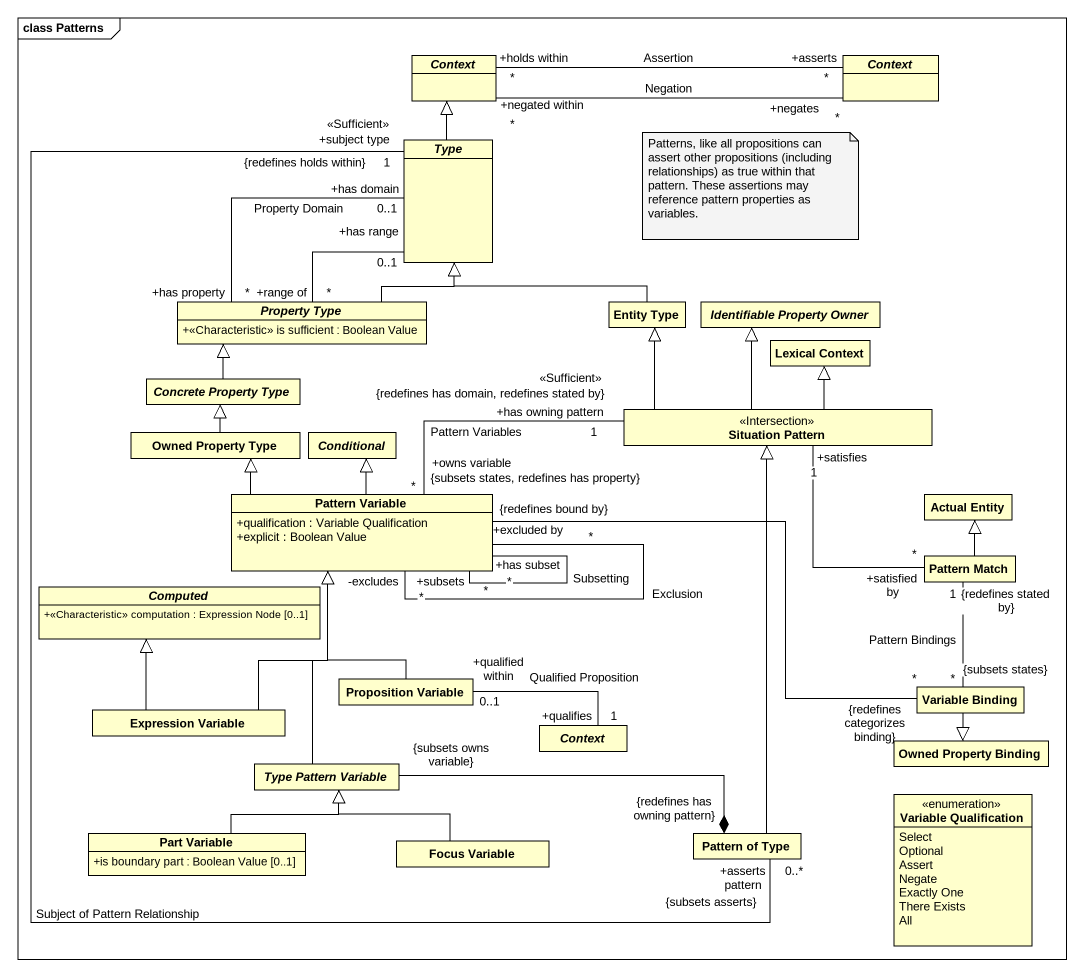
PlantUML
@startuml
mainframe class Patterns
hide circle
hide empty members
skinparam classAttributeIconSize 0
abstract class Context
abstract class "Context" as Context_2
abstract class Type
abstract class "Property Type" as Property_Type {
  +<<Characteristic>> is sufficient : Boolean Value
}
class "Entity Type" as Entity_Type
abstract class "Identifiable Property Owner" as Identifiable_Property_Owner
class "Lexical Context" as Lexical_Context
abstract class "Concrete Property Type" as Concrete_Property_Type
class "Owned Property Type" as Owned_Property_Type
abstract class Conditional
class "Situation Pattern" as Situation_Pattern <<Intersection>>
class "Pattern Variable" as Pattern_Variable {
  +qualification : Variable Qualification
  +explicit : Boolean Value
}
class "Actual Entity" as Actual_Entity
abstract class Computed {
  +<<Characteristic>> computation : Expression Node [0..1]
}
class "Pattern Match" as Pattern_Match
class "Proposition Variable" as Proposition_Variable
class "Variable Binding" as Variable_Binding
class "Expression Variable" as Expression_Variable
abstract class "Context" as Context_3
class "Owned Property Binding" as Owned_Property_Binding
abstract class "Type Pattern Variable" as Type_Pattern_Variable
enum "Variable Qualification" as Variable_Qualification {
  Select
  Optional
  Assert
  Negate
  Exactly One
  There Exists
  All
}
class "Part Variable" as Part_Variable {
  +is boundary part : Boolean Value [0..1]
}
class "Focus Variable" as Focus_Variable
class "Pattern of Type" as Pattern_of_Type
Context "+holds within\n*" -right- "+asserts\n*" Context_2 : Assertion
Context "+negated within\n*" -right- "+negates\n*" Context_2 : Negation
Type -up-|> Context
Type "+has domain\n0..1" -- "+has property\n*" Property_Type : Property Domain
Type "+subject type\n1\n{redefines holds within}\n<<Sufficient>>" -- "+asserts pattern\n0..*\n{subsets asserts}" Pattern_of_Type : Subject of Pattern Relationship
Property_Type "+range of\n*" -up- "+has range\n0..1" Type
Property_Type -up-|> Type
Entity_Type -left-|> Type
Concrete_Property_Type -up-|> Property_Type
Owned_Property_Type -up-|> Concrete_Property_Type
Situation_Pattern -up-|> Entity_Type
Situation_Pattern -up-|> Identifiable_Property_Owner
Situation_Pattern -up-|> Lexical_Context
Situation_Pattern "{redefines has domain, redefines stated by}\n1\n+has owning pattern\n<<Sufficient>>" -left- "{subsets states, redefines has property}\n*\n+owns variable" Pattern_Variable : Pattern Variables
Pattern_Variable -left-|> Owned_Property_Type
Pattern_Variable -up-|> Conditional
Pattern_Variable "+has subset\n*" -- "+subsets\n*" Pattern_Variable : Subsetting
Pattern_Variable "-excludes\n*" -- "+excluded by\n*" Pattern_Variable : Exclusion
Pattern_Match "+satisfied by\n*" -up- "+satisfies\n1" Situation_Pattern
Pattern_Match -up-|> Actual_Entity
Pattern_Match "{redefines stated by}\n1" -- "{subsets states}\n*" Variable_Binding : Pattern Bindings
Proposition_Variable -up-|> Pattern_Variable
Proposition_Variable "0..1\n+qualified within" -right- "+qualifies\n1" Context_3 : Qualified Proposition
Variable_Binding "{redefines categorizes binding}\n*" -left- "{redefines bound by}" Pattern_Variable
Variable_Binding --|> Owned_Property_Binding
Expression_Variable -up-|> Pattern_Variable
Expression_Variable -up-|> Computed
Type_Pattern_Variable -up-|> Pattern_Variable
Part_Variable -right-|> Type_Pattern_Variable
Focus_Variable -left-|> Type_Pattern_Variable
Pattern_of_Type -up-|> Situation_Pattern
Pattern_of_Type "{redefines has owning pattern}" *-left- "{subsets owns variable}" Type_Pattern_Variable
note as N1
  Patterns, like all propositions can assert other propositions (including relationships) as true within that pattern. These assertions may reference pattern properties as variables.
end note
@enduml
